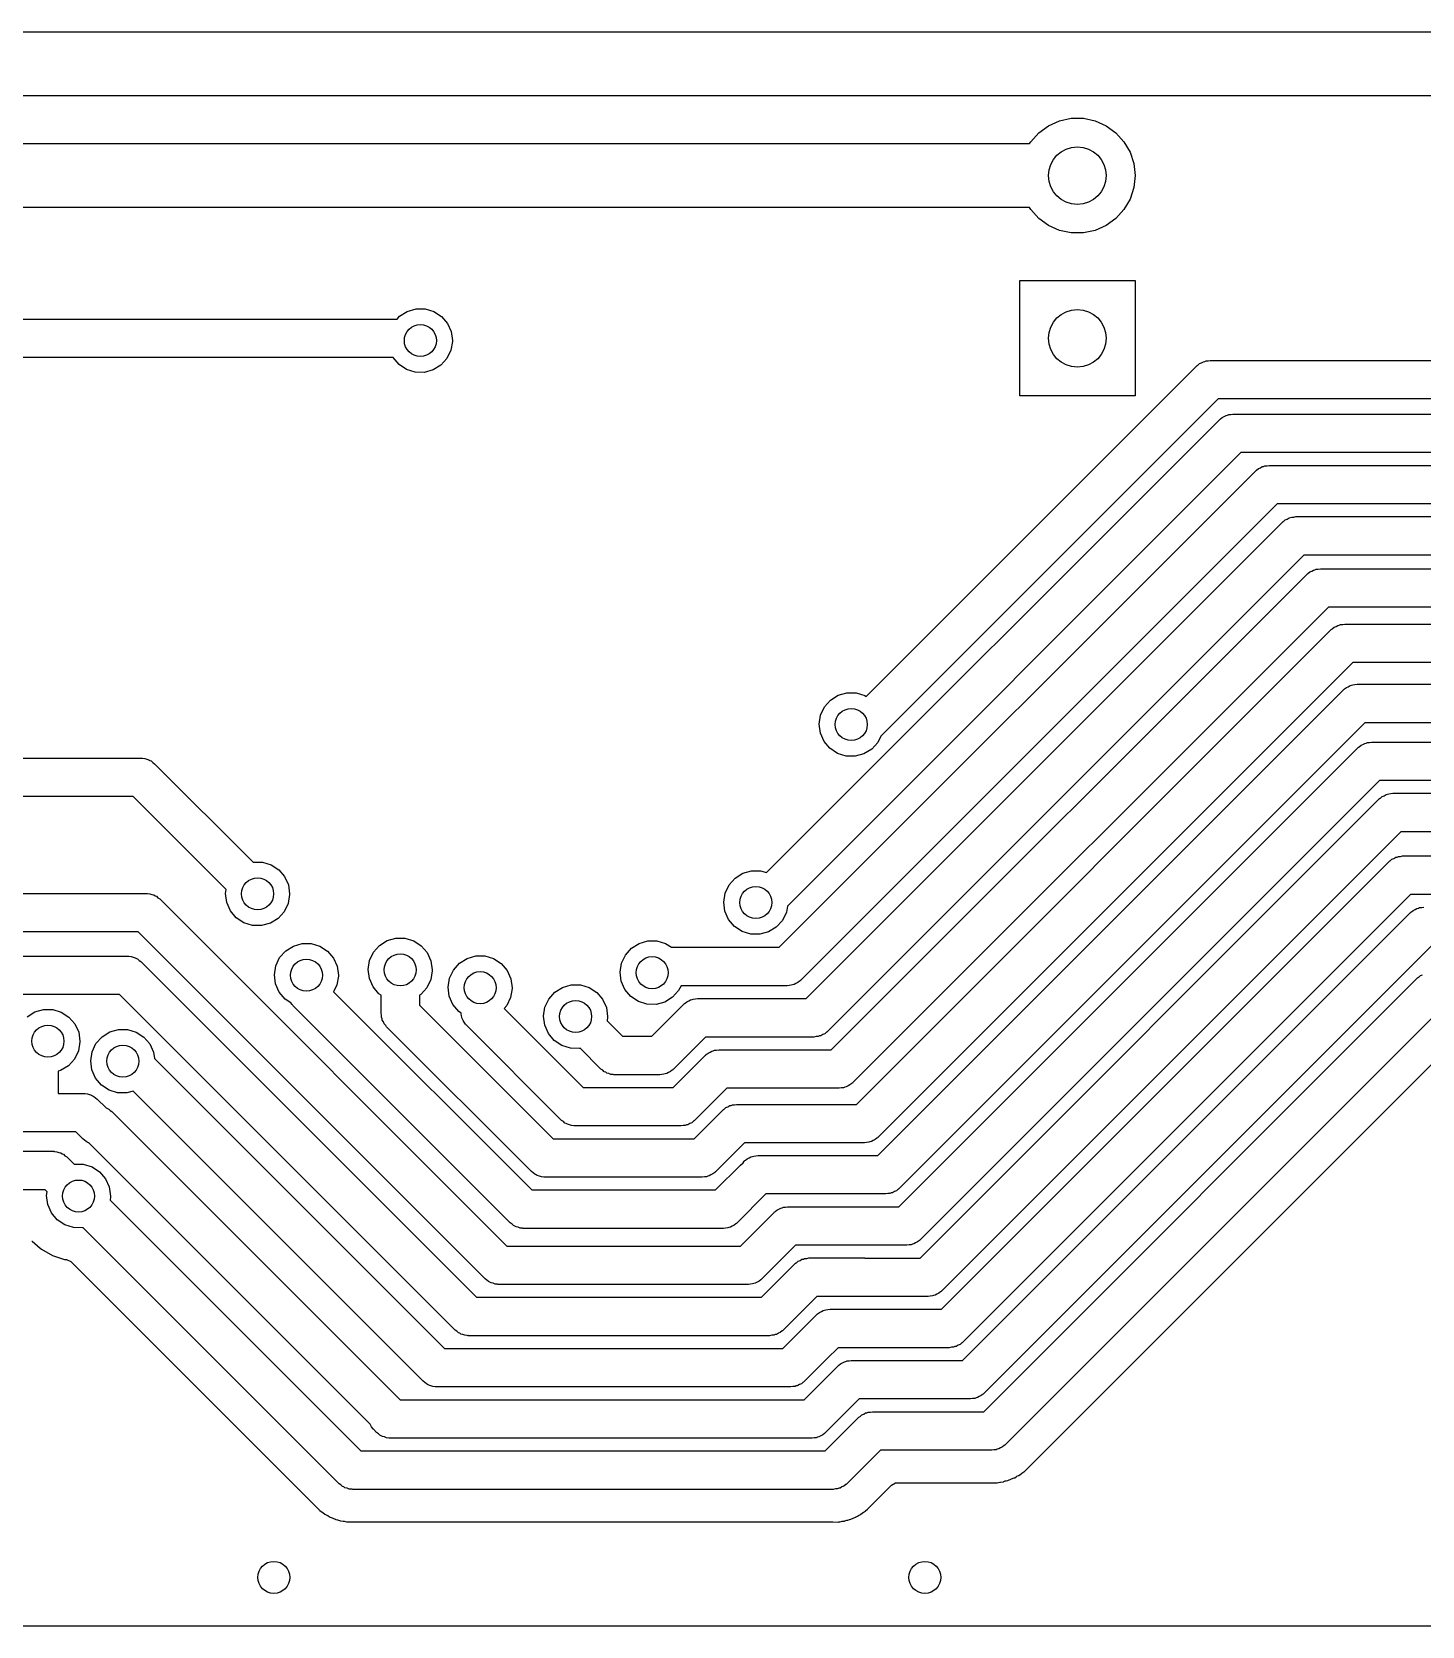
# Model space of a CAD drawing. Extents: x 14 to 417, y -139 to -108.
# Drawn here: x 212.12 to 233.82, y -139.19 to -114.31 of the extents above; entities that cross this region are included whole.
import ezdxf

# ---------------------------------------------------------------- set-up
doc = ezdxf.new("R2010")
doc.units = 0
doc.layers.add('BLACK', color=7, linetype='CONTINUOUS')

msp = doc.modelspace()

# ---------------------------------------------------------------- linework, layer by layer
at = {"layer": 'BLACK', "linetype": 'CONTINUOUS'}
for p, q in [((34.4971, -114.308), (363.267, -114.308)), ((363.474, -115.308), (34.29, -115.308)), ((227.989, -115.772), (228.161, -115.695)), ((228.161, -115.695), (228.345, -115.656)), ((228.345, -115.656), (228.533, -115.656)), ((228.533, -115.656), (228.717, -115.695)), ((228.717, -115.695), (228.889, -115.772)), ((227.711, -116.022), (227.837, -115.882)), ((227.837, -115.882), (227.989, -115.772)), ((228.889, -115.772), (229.041, -115.882)), ((229.041, -115.882), (229.167, -116.022)), ((203.784, -116.051), (227.694, -116.051)), ((227.694, -116.051), (227.711, -116.022)), ((229.167, -116.022), (229.261, -116.185)), ((229.261, -116.185), (229.319, -116.364)), ((229.319, -116.364), (229.339, -116.551)), ((229.339, -116.551), (229.319, -116.738)), ((229.261, -116.917), (229.167, -117.08)), ((229.319, -116.738), (229.261, -116.917)), ((227.694, -117.051), (203.784, -117.051)), ((227.711, -117.08), (227.694, -117.051)), ((227.837, -117.22), (227.711, -117.08)), ((229.167, -117.08), (229.041, -117.22)), ((227.989, -117.33), (227.837, -117.22)), ((228.161, -117.407), (227.989, -117.33)), ((228.345, -117.446), (228.161, -117.407)), ((228.533, -117.446), (228.345, -117.446)), ((228.717, -117.407), (228.533, -117.446)), ((228.889, -117.33), (228.717, -117.407)), ((229.041, -117.22), (228.889, -117.33)), ((227.539, -119.991), (227.539, -118.191)), ((227.539, -118.191), (229.339, -118.191)), ((229.339, -118.191), (229.339, -119.991)), ((217.862, -118.745), (217.982, -118.67)), ((217.982, -118.67), (218.118, -118.631)), ((218.118, -118.631), (218.26, -118.631)), ((218.26, -118.631), (218.396, -118.672)), ((218.396, -118.672), (218.515, -118.749)), ((203.939, -118.791), (217.822, -118.791)), ((217.822, -118.791), (217.862, -118.745)), ((218.515, -118.749), (218.607, -118.857)), ((218.607, -118.857), (218.666, -118.986)), ((218.686, -119.138), (218.662, -119.278)), ((218.666, -118.986), (218.686, -119.126)), ((218.686, -119.126), (218.686, -119.138)), ((217.762, -119.391), (203.939, -119.391)), ((217.853, -119.499), (217.762, -119.391)), ((218.601, -119.406), (218.505, -119.511)), ((218.662, -119.278), (218.601, -119.406)), ((230.481, -119.442), (230.514, -119.436)), ((230.514, -119.436), (252.939, -119.436)), ((217.971, -119.577), (217.853, -119.499)), ((218.106, -119.62), (217.971, -119.577)), ((218.248, -119.622), (218.106, -119.62)), ((218.385, -119.585), (218.248, -119.622)), ((218.505, -119.511), (218.385, -119.585)), ((225.145, -124.68), (230.301, -119.523)), ((230.301, -119.523), (230.309, -119.517)), ((230.309, -119.517), (230.312, -119.513)), ((230.312, -119.513), (230.319, -119.509)), ((230.319, -119.509), (230.347, -119.486)), ((230.347, -119.486), (230.377, -119.473)), ((230.377, -119.473), (230.406, -119.456)), ((230.406, -119.456), (230.427, -119.452)), ((230.427, -119.452), (230.448, -119.443)), ((230.448, -119.443), (230.481, -119.442)), ((230.638, -120.036), (225.371, -125.302)), ((229.339, -119.991), (227.539, -119.991)), ((253.194, -120.036), (230.638, -120.036)), ((223.587, -127.43), (230.656, -120.362)), ((230.656, -120.362), (230.664, -120.355)), ((230.664, -120.355), (230.667, -120.352)), ((230.667, -120.352), (230.673, -120.347)), ((230.673, -120.347), (230.701, -120.325)), ((230.701, -120.325), (230.732, -120.311)), ((230.732, -120.311), (230.76, -120.294)), ((230.76, -120.294), (230.782, -120.29)), ((230.782, -120.29), (230.802, -120.281)), ((230.802, -120.281), (230.835, -120.28)), ((230.835, -120.28), (230.868, -120.274)), ((230.868, -120.274), (277.632, -120.274)), ((230.992, -120.874), (223.914, -127.952)), ((277.756, -120.874), (230.992, -120.874)), ((223.785, -128.596), (231.22, -121.162)), ((231.22, -121.162), (231.228, -121.155)), ((231.228, -121.155), (231.231, -121.152)), ((231.231, -121.152), (231.237, -121.147)), ((231.237, -121.147), (231.265, -121.125)), ((231.265, -121.125), (231.296, -121.111)), ((231.296, -121.111), (231.324, -121.094)), ((231.324, -121.094), (231.346, -121.09)), ((231.346, -121.09), (231.366, -121.081)), ((231.366, -121.081), (231.399, -121.08)), ((231.399, -121.08), (231.432, -121.074)), ((231.432, -121.074), (302.232, -121.074)), ((231.556, -121.674), (224.122, -129.109)), ((302.356, -121.674), (231.556, -121.674)), ((231.656, -121.948), (231.684, -121.925)), ((231.684, -121.925), (231.715, -121.912)), ((231.715, -121.912), (231.743, -121.894)), ((231.743, -121.894), (231.765, -121.89)), ((231.765, -121.89), (231.785, -121.881)), ((231.785, -121.881), (231.818, -121.88)), ((231.818, -121.88), (231.851, -121.874)), ((231.851, -121.874), (304.092, -121.874)), ((224.205, -129.396), (231.639, -121.962)), ((231.639, -121.962), (231.647, -121.955)), ((231.647, -121.955), (231.65, -121.952)), ((231.65, -121.952), (231.656, -121.948)), ((231.975, -122.474), (224.541, -129.908)), ((304.216, -122.474), (231.975, -122.474)), ((224.599, -130.195), (232.02, -122.775)), ((232.02, -122.775), (232.028, -122.768)), ((232.028, -122.768), (232.031, -122.765)), ((232.031, -122.765), (232.037, -122.76)), ((232.037, -122.76), (232.065, -122.738)), ((232.065, -122.738), (232.096, -122.724)), ((232.096, -122.724), (232.124, -122.707)), ((232.124, -122.707), (232.146, -122.703)), ((232.146, -122.703), (232.166, -122.694)), ((232.166, -122.694), (232.199, -122.693)), ((232.199, -122.693), (232.232, -122.687)), ((232.232, -122.687), (304.625, -122.687)), ((232.356, -123.287), (224.936, -130.708)), ((304.749, -123.287), (232.356, -123.287)), ((224.992, -131.047), (232.401, -123.638)), ((232.401, -123.638), (232.409, -123.632)), ((232.409, -123.632), (232.412, -123.628)), ((232.412, -123.628), (232.418, -123.624)), ((232.418, -123.624), (232.446, -123.601)), ((232.446, -123.601), (232.477, -123.588)), ((232.477, -123.588), (232.505, -123.571)), ((232.505, -123.571), (232.527, -123.566)), ((232.527, -123.566), (232.547, -123.558)), ((232.547, -123.558), (232.58, -123.556)), ((232.58, -123.556), (232.613, -123.55)), ((232.613, -123.55), (304.955, -123.55)), ((232.737, -124.15), (225.329, -131.559)), ((305.079, -124.15), (232.737, -124.15)), ((224.587, -124.737), (224.707, -124.661)), ((224.707, -124.661), (224.843, -124.622)), ((224.843, -124.622), (224.985, -124.623)), ((224.985, -124.623), (225.12, -124.664)), ((232.452, -124.718), (232.592, -124.578)), ((232.592, -124.578), (232.6, -124.572)), ((232.6, -124.572), (232.603, -124.568)), ((232.603, -124.568), (232.609, -124.564)), ((232.609, -124.564), (232.637, -124.541)), ((232.637, -124.541), (232.668, -124.528)), ((232.668, -124.528), (232.696, -124.51)), ((232.696, -124.51), (232.718, -124.506)), ((232.718, -124.506), (232.738, -124.498)), ((232.738, -124.498), (232.771, -124.496)), ((232.771, -124.496), (232.804, -124.49)), ((232.804, -124.49), (305.336, -124.49)), ((224.433, -124.971), (224.493, -124.843)), ((224.493, -124.843), (224.587, -124.737)), ((225.12, -124.664), (225.145, -124.68)), ((225.323, -131.846), (232.452, -124.718)), ((232.452, -124.718), (232.452, -124.718)), ((224.411, -125.111), (224.433, -124.971)), ((224.429, -125.252), (224.411, -125.111)), ((232.876, -125.143), (225.66, -132.359)), ((232.928, -125.09), (232.876, -125.143)), ((305.46, -125.09), (232.928, -125.09)), ((224.486, -125.382), (224.429, -125.252)), ((224.577, -125.49), (224.486, -125.382)), ((225.325, -125.397), (225.23, -125.502)), ((225.371, -125.302), (225.325, -125.397)), ((232.924, -125.413), (232.946, -125.409)), ((232.946, -125.409), (232.966, -125.4)), ((232.966, -125.4), (233, -125.399)), ((233, -125.399), (233.032, -125.392)), ((233.032, -125.392), (409.962, -125.392)), ((32.2143, -125.642), (213.826, -125.642)), ((213.826, -125.642), (213.836, -125.643)), ((213.836, -125.643), (213.841, -125.642)), ((213.841, -125.642), (213.848, -125.644)), ((213.848, -125.644), (213.884, -125.648)), ((213.884, -125.648), (213.915, -125.66)), ((224.695, -125.569), (224.577, -125.49)), ((224.831, -125.611), (224.695, -125.569)), ((224.973, -125.614), (224.831, -125.611)), ((225.109, -125.576), (224.973, -125.614)), ((225.23, -125.502), (225.109, -125.576)), ((225.655, -132.646), (232.82, -125.48)), ((232.82, -125.48), (232.828, -125.474)), ((232.828, -125.474), (232.831, -125.47)), ((232.831, -125.47), (232.838, -125.466)), ((232.838, -125.466), (232.866, -125.443)), ((232.866, -125.443), (232.896, -125.43)), ((232.896, -125.43), (232.924, -125.413)), ((213.915, -125.66), (213.948, -125.668)), ((213.948, -125.668), (213.966, -125.68)), ((213.966, -125.68), (213.986, -125.688)), ((213.986, -125.688), (214.011, -125.711)), ((214.011, -125.711), (214.038, -125.73)), ((214.038, -125.73), (215.576, -127.267)), ((233.157, -125.992), (225.991, -133.158)), ((410.087, -125.992), (233.157, -125.992)), ((213.702, -126.242), (32.0901, -126.242)), ((215.155, -127.696), (213.702, -126.242)), ((225.986, -133.446), (233.151, -126.28)), ((233.151, -126.28), (233.159, -126.273)), ((233.159, -126.273), (233.162, -126.27)), ((233.162, -126.27), (233.169, -126.266)), ((233.169, -126.266), (233.197, -126.243)), ((233.197, -126.243), (233.227, -126.23)), ((233.227, -126.23), (233.256, -126.212)), ((233.256, -126.212), (233.277, -126.208)), ((233.277, -126.208), (233.298, -126.199)), ((233.298, -126.199), (233.331, -126.198)), ((233.331, -126.198), (233.364, -126.192)), ((233.364, -126.192), (411.703, -126.192)), ((233.488, -126.792), (226.322, -133.958)), ((411.827, -126.792), (233.488, -126.792)), ((215.576, -127.267), (215.578, -127.267)), ((215.578, -127.267), (215.72, -127.267)), ((215.72, -127.267), (215.856, -127.308)), ((215.856, -127.308), (215.975, -127.385)), ((215.975, -127.385), (216.067, -127.493)), ((226.317, -134.245), (233.304, -127.258)), ((233.304, -127.258), (233.311, -127.252)), ((233.311, -127.252), (233.314, -127.248)), ((233.314, -127.248), (233.321, -127.244)), ((233.321, -127.244), (233.349, -127.221)), ((233.349, -127.221), (233.379, -127.208)), ((233.379, -127.208), (233.408, -127.191)), ((233.408, -127.191), (233.429, -127.187)), ((233.429, -127.187), (233.45, -127.178)), ((233.45, -127.178), (233.483, -127.177)), ((233.483, -127.177), (233.516, -127.17)), ((233.516, -127.17), (412.784, -127.17)), ((216.067, -127.493), (216.126, -127.622)), ((216.126, -127.622), (216.146, -127.762)), ((222.943, -127.751), (223.003, -127.622)), ((223.003, -127.622), (223.097, -127.516)), ((223.097, -127.516), (223.217, -127.441)), ((223.217, -127.441), (223.353, -127.402)), ((223.353, -127.402), (223.495, -127.402)), ((223.495, -127.402), (223.587, -127.43)), ((204.157, -127.754), (213.906, -127.754)), ((213.906, -127.754), (213.916, -127.754)), ((213.916, -127.754), (213.92, -127.754)), ((213.92, -127.754), (213.928, -127.756)), ((213.928, -127.756), (213.964, -127.759)), ((213.964, -127.759), (213.995, -127.772)), ((213.995, -127.772), (214.027, -127.779)), ((214.027, -127.779), (214.045, -127.792)), ((214.045, -127.792), (214.066, -127.8)), ((214.066, -127.8), (214.09, -127.823)), ((214.09, -127.823), (214.118, -127.841)), ((214.118, -127.841), (219.535, -133.259)), ((215.146, -127.756), (215.155, -127.696)), ((215.164, -127.896), (215.146, -127.756)), ((215.222, -128.026), (215.164, -127.896)), ((216.146, -127.774), (216.122, -127.914)), ((216.146, -127.762), (216.146, -127.774)), ((222.921, -127.891), (222.943, -127.751)), ((222.94, -128.031), (222.921, -127.891)), ((233.64, -127.77), (226.653, -134.757)), ((412.819, -127.77), (233.64, -127.77)), ((215.313, -128.135), (215.222, -128.026)), ((215.431, -128.213), (215.313, -128.135)), ((215.965, -128.147), (215.845, -128.221)), ((216.061, -128.042), (215.965, -128.147)), ((216.122, -127.914), (216.061, -128.042)), ((222.997, -128.161), (222.94, -128.031)), ((223.898, -128.049), (223.836, -128.177)), ((223.914, -127.952), (223.898, -128.049)), ((226.648, -135.045), (233.635, -128.058)), ((233.635, -128.058), (233.643, -128.051)), ((233.643, -128.051), (233.645, -128.048)), ((233.645, -128.048), (233.652, -128.044)), ((233.652, -128.044), (233.68, -128.021)), ((233.68, -128.021), (233.711, -128.008)), ((233.711, -128.008), (233.739, -127.99)), ((233.739, -127.99), (233.761, -127.986)), ((233.761, -127.986), (233.781, -127.977)), ((233.781, -127.977), (233.814, -127.976)), ((233.814, -127.976), (233.847, -127.97)), ((213.781, -128.354), (204.446, -128.354)), ((219.198, -133.771), (213.781, -128.354)), ((215.566, -128.256), (215.431, -128.213)), ((215.708, -128.258), (215.566, -128.256)), ((215.845, -128.221), (215.708, -128.258)), ((223.088, -128.27), (222.997, -128.161)), ((223.206, -128.348), (223.088, -128.27)), ((223.341, -128.391), (223.206, -128.348)), ((223.483, -128.393), (223.341, -128.391)), ((223.62, -128.356), (223.483, -128.393)), ((223.741, -128.282), (223.62, -128.356)), ((223.836, -128.177), (223.741, -128.282)), ((216.084, -128.651), (216.204, -128.576)), ((216.204, -128.576), (216.34, -128.537)), ((216.34, -128.537), (216.482, -128.537)), ((216.482, -128.537), (216.618, -128.578)), ((216.618, -128.578), (216.737, -128.655)), ((217.454, -128.674), (217.548, -128.568)), ((217.548, -128.568), (217.668, -128.492)), ((217.668, -128.492), (217.804, -128.453)), ((217.804, -128.453), (217.946, -128.454)), ((217.946, -128.454), (218.082, -128.495)), ((218.082, -128.495), (218.201, -128.572)), ((218.201, -128.572), (218.293, -128.679)), ((221.385, -128.717), (221.479, -128.611)), ((221.479, -128.611), (221.599, -128.535)), ((221.599, -128.535), (221.735, -128.496)), ((221.735, -128.496), (221.877, -128.497)), ((221.877, -128.497), (222.013, -128.538)), ((222.013, -128.538), (222.103, -128.596)), ((222.103, -128.596), (223.785, -128.596)), ((233.971, -128.57), (226.985, -135.557)), ((204.868, -128.732), (213.614, -128.732)), ((213.614, -128.732), (213.624, -128.733)), ((213.624, -128.733), (213.629, -128.732)), ((213.629, -128.732), (213.636, -128.734)), ((213.636, -128.734), (213.672, -128.738)), ((213.672, -128.738), (213.703, -128.75)), ((213.703, -128.75), (213.736, -128.758)), ((213.736, -128.758), (213.754, -128.77)), ((213.754, -128.77), (213.774, -128.778)), ((213.774, -128.778), (213.799, -128.801)), ((213.799, -128.801), (213.826, -128.82)), ((213.826, -128.82), (219.064, -134.058)), ((215.908, -129.026), (215.93, -128.886)), ((215.93, -128.886), (215.99, -128.757)), ((215.99, -128.757), (216.084, -128.651)), ((216.737, -128.655), (216.829, -128.763)), ((216.829, -128.763), (216.888, -128.892)), ((216.888, -128.892), (216.908, -129.032)), ((217.372, -128.943), (217.394, -128.802)), ((217.394, -128.802), (217.454, -128.674)), ((218.293, -128.679), (218.352, -128.808)), ((218.352, -128.808), (218.372, -128.949)), ((218.701, -128.951), (218.795, -128.845)), ((218.795, -128.845), (218.914, -128.769)), ((218.914, -128.769), (219.051, -128.73)), ((219.051, -128.73), (219.193, -128.731)), ((219.193, -128.731), (219.328, -128.772)), ((219.328, -128.772), (219.447, -128.849)), ((219.447, -128.849), (219.54, -128.956)), ((221.303, -128.986), (221.325, -128.845)), ((221.325, -128.845), (221.385, -128.717)), ((215.926, -129.166), (215.908, -129.026)), ((216.908, -129.044), (216.884, -129.184)), ((216.908, -129.032), (216.908, -129.044)), ((217.39, -129.083), (217.372, -128.943)), ((217.447, -129.213), (217.39, -129.083)), ((218.348, -129.101), (218.286, -129.228)), ((218.372, -128.961), (218.348, -129.101)), ((218.372, -128.949), (218.372, -128.961)), ((218.619, -129.22), (218.64, -129.08)), ((218.64, -129.08), (218.701, -128.951)), ((219.54, -128.956), (219.599, -129.086)), ((219.599, -129.086), (219.619, -129.226)), ((221.321, -129.126), (221.303, -128.986)), ((221.378, -129.256), (221.321, -129.126)), ((224.104, -129.123), (224.076, -129.146)), ((224.111, -129.119), (224.104, -129.123)), ((224.114, -129.115), (224.111, -129.119)), ((224.122, -129.109), (224.114, -129.115)), ((226.979, -135.844), (233.749, -129.074)), ((233.749, -129.074), (233.757, -129.067)), ((233.757, -129.067), (233.76, -129.064)), ((233.76, -129.064), (233.767, -129.06)), ((233.767, -129.06), (233.795, -129.037)), ((233.795, -129.037), (233.825, -129.024)), ((213.49, -129.332), (211.452, -129.332)), ((218.728, -134.57), (213.49, -129.332)), ((215.984, -129.296), (215.926, -129.166)), ((216.075, -129.405), (215.984, -129.296)), ((216.884, -129.184), (216.833, -129.291)), ((216.833, -129.291), (219.926, -132.384)), ((217.539, -129.321), (217.447, -129.213)), ((217.572, -129.344), (217.539, -129.321)), ((217.572, -129.623), (217.572, -129.344)), ((218.191, -129.333), (218.172, -129.345)), ((218.172, -129.345), (218.172, -129.499)), ((218.286, -129.228), (218.191, -129.333)), ((218.637, -129.36), (218.619, -129.22)), ((218.694, -129.49), (218.637, -129.36)), ((219.595, -129.378), (219.533, -129.505)), ((219.618, -129.238), (219.595, -129.378)), ((219.619, -129.226), (219.618, -129.238)), ((220.191, -129.403), (220.285, -129.296)), ((220.285, -129.296), (220.405, -129.221)), ((220.405, -129.221), (220.541, -129.182)), ((220.541, -129.182), (220.683, -129.183)), ((220.683, -129.183), (220.819, -129.223)), ((220.819, -129.223), (220.938, -129.3)), ((220.938, -129.3), (221.03, -129.408)), ((221.47, -129.364), (221.378, -129.256)), ((221.588, -129.443), (221.47, -129.364)), ((222.122, -129.376), (222.001, -129.45)), ((222.217, -129.271), (222.122, -129.376)), ((222.254, -129.196), (222.217, -129.271)), ((223.91, -129.196), (222.254, -129.196)), ((223.942, -129.19), (223.91, -129.196)), ((223.975, -129.189), (223.942, -129.19)), ((223.996, -129.18), (223.975, -129.189)), ((224.018, -129.176), (223.996, -129.18)), ((224.046, -129.159), (224.018, -129.176)), ((224.076, -129.146), (224.046, -129.159)), ((212.05, -129.68), (212.17, -129.604)), ((212.17, -129.604), (212.306, -129.565)), ((212.306, -129.565), (212.448, -129.566)), ((212.448, -129.566), (212.583, -129.607)), ((212.583, -129.607), (212.702, -129.684)), ((216.165, -129.465), (216.075, -129.405)), ((216.182, -129.485), (216.165, -129.465)), ((216.186, -129.492), (216.182, -129.485)), ((216.189, -129.495), (216.186, -129.492)), ((216.196, -129.502), (216.189, -129.495)), ((219.59, -132.896), (216.196, -129.502)), ((217.578, -129.656), (217.572, -129.623)), ((218.172, -129.499), (220.257, -131.584)), ((218.785, -129.599), (218.694, -129.49)), ((218.823, -129.624), (218.785, -129.599)), ((218.825, -129.633), (218.823, -129.624)), ((218.826, -129.666), (218.825, -129.633)), ((219.533, -129.505), (219.493, -129.55)), ((219.493, -129.55), (220.728, -130.785)), ((220.109, -129.671), (220.131, -129.531)), ((220.131, -129.531), (220.191, -129.403)), ((221.03, -129.408), (221.089, -129.537)), ((221.089, -129.537), (221.109, -129.677)), ((221.723, -129.485), (221.588, -129.443)), ((221.865, -129.488), (221.723, -129.485)), ((221.798, -129.985), (222.3, -129.484)), ((222.001, -129.45), (221.865, -129.488)), ((222.3, -129.484), (222.308, -129.477)), ((222.308, -129.477), (222.31, -129.474)), ((222.31, -129.474), (222.317, -129.47)), ((222.317, -129.47), (222.345, -129.447)), ((222.345, -129.447), (222.376, -129.434)), ((222.376, -129.434), (222.404, -129.416)), ((222.404, -129.416), (222.426, -129.412)), ((222.426, -129.412), (222.446, -129.403)), ((222.446, -129.403), (222.479, -129.402)), ((222.479, -129.402), (222.512, -129.396)), ((222.512, -129.396), (222.854, -129.396)), ((222.854, -129.396), (222.854, -129.396)), ((222.854, -129.396), (224.178, -129.396)), ((224.178, -129.396), (224.178, -129.396)), ((224.178, -129.396), (224.205, -129.396)), ((234.086, -129.586), (227.316, -136.356)), ((212.702, -129.684), (212.795, -129.791)), ((212.795, -129.791), (212.854, -129.92)), ((213.338, -129.917), (213.474, -129.878)), ((213.474, -129.878), (213.616, -129.879)), ((213.616, -129.879), (213.752, -129.92)), ((217.579, -129.689), (217.578, -129.656)), ((217.588, -129.71), (217.579, -129.689)), ((217.592, -129.731), (217.588, -129.71)), ((217.609, -129.76), (217.592, -129.731)), ((217.623, -129.79), (217.609, -129.76)), ((217.645, -129.818), (217.623, -129.79)), ((217.65, -129.825), (217.645, -129.818)), ((217.653, -129.828), (217.65, -129.825)), ((217.66, -129.835), (217.653, -129.828)), ((219.921, -132.097), (217.66, -129.835)), ((218.835, -129.686), (218.826, -129.666)), ((218.839, -129.708), (218.835, -129.686)), ((218.856, -129.736), (218.839, -129.708)), ((218.869, -129.767), (218.856, -129.736)), ((218.892, -129.795), (218.869, -129.767)), ((218.896, -129.802), (218.892, -129.795)), ((218.9, -129.804), (218.896, -129.802)), ((218.907, -129.812), (218.9, -129.804)), ((220.391, -131.297), (218.907, -129.812)), ((220.128, -129.812), (220.109, -129.671)), ((220.185, -129.941), (220.128, -129.812)), ((221.109, -129.689), (221.1, -129.744)), ((221.1, -129.744), (221.342, -129.985)), ((221.109, -129.677), (221.109, -129.689)), ((212.874, -130.073), (212.85, -130.213)), ((212.854, -129.92), (212.874, -130.061)), ((212.874, -130.061), (212.874, -130.073)), ((213.064, -130.228), (213.124, -130.099)), ((213.124, -130.099), (213.218, -129.993)), ((213.218, -129.993), (213.338, -129.917)), ((213.752, -129.92), (213.871, -129.997)), ((213.871, -129.997), (213.963, -130.104)), ((213.963, -130.104), (214.022, -130.233)), ((220.276, -130.05), (220.185, -129.941)), ((220.394, -130.129), (220.276, -130.05)), ((220.529, -130.171), (220.394, -130.129)), ((221.342, -129.985), (221.798, -129.985)), ((222.636, -129.996), (222.135, -130.498)), ((222.854, -129.996), (222.636, -129.996)), ((224.178, -129.996), (222.854, -129.996)), ((222.854, -129.996), (222.854, -129.996)), ((224.179, -129.996), (224.178, -129.996)), ((224.329, -129.996), (224.179, -129.996)), ((224.362, -129.99), (224.329, -129.996)), ((224.395, -129.989), (224.362, -129.99)), ((224.415, -129.98), (224.395, -129.989)), ((224.437, -129.976), (224.415, -129.98)), ((224.466, -129.958), (224.437, -129.976)), ((224.496, -129.945), (224.466, -129.958)), ((224.524, -129.922), (224.496, -129.945)), ((224.531, -129.918), (224.524, -129.922)), ((224.534, -129.915), (224.531, -129.918)), ((224.541, -129.908), (224.534, -129.915)), ((227.739, -136.652), (234.26, -130.131)), ((212.788, -130.34), (212.693, -130.445)), ((212.85, -130.213), (212.788, -130.34)), ((213.042, -130.368), (213.064, -130.228)), ((213.061, -130.508), (213.042, -130.368)), ((214.022, -130.233), (214.036, -130.329)), ((214.036, -130.329), (218.564, -134.858)), ((220.671, -130.173), (220.529, -130.171)), ((220.679, -130.171), (220.671, -130.173)), ((221.005, -130.498), (220.679, -130.171)), ((222.129, -130.785), (222.631, -130.283)), ((222.631, -130.283), (222.639, -130.277)), ((222.639, -130.277), (222.642, -130.273)), ((222.642, -130.273), (222.648, -130.269)), ((222.648, -130.269), (222.676, -130.246)), ((222.676, -130.246), (222.707, -130.233)), ((222.707, -130.233), (222.735, -130.216)), ((222.735, -130.216), (222.757, -130.212)), ((222.757, -130.212), (222.777, -130.203)), ((222.777, -130.203), (222.81, -130.202)), ((222.81, -130.202), (222.843, -130.195)), ((222.843, -130.195), (223.185, -130.195)), ((223.185, -130.195), (223.185, -130.195)), ((223.185, -130.195), (224.599, -130.195)), ((212.572, -130.52), (212.531, -130.531)), ((212.531, -130.531), (212.531, -130.877)), ((212.693, -130.445), (212.572, -130.52)), ((213.118, -130.638), (213.061, -130.508)), ((221.033, -130.516), (221.005, -130.498)), ((221.057, -130.539), (221.033, -130.516)), ((221.078, -130.547), (221.057, -130.539)), ((221.096, -130.56), (221.078, -130.547)), ((221.128, -130.567), (221.096, -130.56)), ((221.159, -130.58), (221.128, -130.567)), ((221.195, -130.583), (221.159, -130.58)), ((221.203, -130.585), (221.195, -130.583)), ((221.207, -130.585), (221.203, -130.585)), ((221.217, -130.585), (221.207, -130.585)), ((221.923, -130.585), (221.217, -130.585)), ((221.955, -130.579), (221.923, -130.585)), ((221.988, -130.578), (221.955, -130.579)), ((222.009, -130.569), (221.988, -130.578)), ((222.031, -130.565), (222.009, -130.569)), ((222.059, -130.548), (222.031, -130.565)), ((222.089, -130.535), (222.059, -130.548)), ((222.117, -130.512), (222.089, -130.535)), ((222.124, -130.508), (222.117, -130.512)), ((222.127, -130.504), (222.124, -130.508)), ((222.135, -130.498), (222.127, -130.504)), ((212.531, -130.877), (212.931, -130.877)), ((212.931, -130.877), (212.942, -130.877)), ((212.942, -130.877), (212.946, -130.877)), ((212.946, -130.877), (212.954, -130.879)), ((212.954, -130.879), (212.99, -130.882)), ((212.99, -130.882), (213.021, -130.895)), ((213.209, -130.746), (213.118, -130.638)), ((213.327, -130.825), (213.209, -130.746)), ((213.462, -130.867), (213.327, -130.825)), ((213.604, -130.87), (213.462, -130.867)), ((213.702, -130.843), (213.604, -130.87)), ((218.228, -135.37), (213.702, -130.843)), ((220.728, -130.785), (222.129, -130.785)), ((222.967, -130.795), (222.466, -131.297)), ((223.185, -130.795), (222.967, -130.795)), ((224.724, -130.795), (223.185, -130.795)), ((223.185, -130.795), (223.185, -130.795)), ((224.756, -130.789), (224.724, -130.795)), ((224.789, -130.788), (224.756, -130.789)), ((224.81, -130.779), (224.789, -130.788)), ((224.832, -130.775), (224.81, -130.779)), ((224.86, -130.758), (224.832, -130.775)), ((224.89, -130.745), (224.86, -130.758)), ((224.918, -130.722), (224.89, -130.745)), ((224.925, -130.718), (224.918, -130.722)), ((224.928, -130.714), (224.925, -130.718)), ((224.936, -130.708), (224.928, -130.714)), ((213.021, -130.895), (213.053, -130.902)), ((213.053, -130.902), (213.071, -130.915)), ((213.071, -130.915), (213.092, -130.923)), ((213.092, -130.923), (213.116, -130.946)), ((213.116, -130.946), (213.144, -130.964)), ((213.144, -130.964), (213.277, -131.098)), ((213.277, -131.098), (213.283, -131.099)), ((213.283, -131.099), (213.301, -131.111)), ((213.301, -131.111), (213.322, -131.12)), ((213.322, -131.12), (213.346, -131.142)), ((222.91, -131.135), (222.918, -131.128)), ((222.918, -131.128), (222.921, -131.125)), ((222.921, -131.125), (222.928, -131.121)), ((222.928, -131.121), (222.955, -131.098)), ((222.955, -131.098), (222.986, -131.085)), ((222.986, -131.085), (223.014, -131.067)), ((223.014, -131.067), (223.036, -131.063)), ((223.036, -131.063), (223.056, -131.054)), ((223.056, -131.054), (223.09, -131.053)), ((223.09, -131.053), (223.122, -131.047)), ((223.122, -131.047), (224.992, -131.047)), ((213.346, -131.142), (213.373, -131.161)), ((213.373, -131.161), (217.869, -135.657)), ((220.419, -131.316), (220.391, -131.297)), ((220.443, -131.339), (220.419, -131.316)), ((220.464, -131.347), (220.443, -131.339)), ((220.482, -131.359), (220.464, -131.347)), ((220.514, -131.367), (220.482, -131.359)), ((220.545, -131.379), (220.514, -131.367)), ((220.581, -131.383), (220.545, -131.379)), ((222.286, -131.379), (222.254, -131.385)), ((222.32, -131.378), (222.286, -131.379)), ((222.34, -131.369), (222.32, -131.378)), ((222.362, -131.365), (222.34, -131.369)), ((222.39, -131.347), (222.362, -131.365)), ((222.421, -131.334), (222.39, -131.347)), ((222.448, -131.311), (222.421, -131.334)), ((222.455, -131.307), (222.448, -131.311)), ((222.458, -131.304), (222.455, -131.307)), ((222.466, -131.297), (222.458, -131.304)), ((222.461, -131.584), (222.91, -131.135)), ((212.807, -131.477), (201.789, -131.477)), ((212.916, -131.585), (212.807, -131.477)), ((212.944, -131.604), (212.916, -131.585)), ((212.968, -131.627), (212.944, -131.604)), ((212.988, -131.635), (212.968, -131.627)), ((220.257, -131.584), (222.461, -131.584)), ((220.589, -131.385), (220.581, -131.383)), ((220.593, -131.384), (220.589, -131.385)), ((220.603, -131.385), (220.593, -131.384)), ((222.254, -131.385), (220.603, -131.385)), ((225.203, -131.631), (225.183, -131.64)), ((225.225, -131.627), (225.203, -131.631)), ((225.253, -131.609), (225.225, -131.627)), ((225.283, -131.596), (225.253, -131.609)), ((225.311, -131.573), (225.283, -131.596)), ((225.318, -131.569), (225.311, -131.573)), ((225.321, -131.566), (225.318, -131.569)), ((225.329, -131.559), (225.321, -131.566)), ((201.546, -131.78), (212.454, -131.78)), ((212.454, -131.78), (212.465, -131.781)), ((212.465, -131.781), (212.469, -131.78)), ((212.469, -131.78), (212.477, -131.782)), ((212.477, -131.782), (212.513, -131.786)), ((212.513, -131.786), (212.544, -131.798)), ((212.544, -131.798), (212.576, -131.806)), ((212.576, -131.806), (212.594, -131.818)), ((212.594, -131.818), (212.615, -131.826)), ((212.615, -131.826), (212.639, -131.849)), ((212.639, -131.849), (212.667, -131.868)), ((212.667, -131.868), (212.782, -131.983)), ((213.007, -131.648), (212.988, -131.635)), ((213.013, -131.649), (213.007, -131.648)), ((217.401, -136.037), (213.013, -131.649)), ((223.247, -131.647), (222.797, -132.097)), ((225.117, -131.647), (223.247, -131.647)), ((223.317, -131.884), (223.346, -131.867)), ((223.346, -131.867), (223.367, -131.863)), ((223.367, -131.863), (223.388, -131.854)), ((223.388, -131.854), (223.421, -131.853)), ((223.421, -131.853), (223.454, -131.846)), ((223.454, -131.846), (225.323, -131.846)), ((225.149, -131.641), (225.117, -131.647)), ((225.183, -131.64), (225.149, -131.641)), ((212.782, -131.983), (212.784, -131.982)), ((212.784, -131.982), (212.926, -131.983)), ((212.926, -131.983), (213.062, -132.024)), ((213.062, -132.024), (213.181, -132.101)), ((213.181, -132.101), (213.273, -132.208)), ((219.948, -132.115), (219.921, -132.097)), ((219.973, -132.138), (219.948, -132.115)), ((222.78, -132.111), (222.752, -132.134)), ((222.786, -132.107), (222.78, -132.111)), ((222.789, -132.103), (222.786, -132.107)), ((222.797, -132.097), (222.789, -132.103)), ((222.792, -132.384), (223.181, -131.995)), ((223.181, -131.995), (223.224, -131.959)), ((223.224, -131.959), (223.241, -131.934)), ((223.241, -131.934), (223.249, -131.928)), ((223.241, -131.934), (223.241, -131.934)), ((223.249, -131.928), (223.252, -131.924)), ((223.252, -131.924), (223.259, -131.92)), ((223.259, -131.92), (223.287, -131.897)), ((223.287, -131.897), (223.317, -131.884)), ((213.273, -132.208), (213.332, -132.337)), ((213.332, -132.337), (213.352, -132.478)), ((219.993, -132.146), (219.973, -132.138)), ((220.011, -132.159), (219.993, -132.146)), ((220.044, -132.166), (220.011, -132.159)), ((220.075, -132.179), (220.044, -132.166)), ((220.111, -132.182), (220.075, -132.179)), ((220.118, -132.184), (220.111, -132.182)), ((220.123, -132.184), (220.118, -132.184)), ((220.133, -132.184), (220.123, -132.184)), ((222.585, -132.184), (220.133, -132.184)), ((222.618, -132.178), (222.585, -132.184)), ((222.651, -132.177), (222.618, -132.178)), ((222.671, -132.168), (222.651, -132.177)), ((222.693, -132.164), (222.671, -132.168)), ((222.721, -132.147), (222.693, -132.164)), ((222.752, -132.134), (222.721, -132.147)), ((225.643, -132.373), (225.615, -132.396)), ((225.649, -132.369), (225.643, -132.373)), ((225.652, -132.365), (225.649, -132.369)), ((225.66, -132.359), (225.652, -132.365)), ((212.33, -132.38), (201.422, -132.38)), ((212.361, -132.411), (212.33, -132.38)), ((212.352, -132.471), (212.361, -132.411)), ((212.37, -132.612), (212.352, -132.471)), ((212.428, -132.742), (212.37, -132.612)), ((213.352, -132.49), (213.343, -132.544)), ((213.343, -132.544), (217.255, -136.457)), ((213.352, -132.478), (213.352, -132.49)), ((219.926, -132.384), (222.792, -132.384)), ((223.578, -132.446), (223.128, -132.896)), ((225.448, -132.446), (223.578, -132.446)), ((225.48, -132.44), (225.448, -132.446)), ((225.514, -132.439), (225.48, -132.44)), ((225.534, -132.43), (225.514, -132.439)), ((225.556, -132.426), (225.534, -132.43)), ((225.584, -132.409), (225.556, -132.426)), ((225.615, -132.396), (225.584, -132.409)), ((212.519, -132.85), (212.428, -132.742)), ((212.637, -132.929), (212.519, -132.85)), ((223.237, -133.202), (223.706, -132.734)), ((223.706, -132.734), (223.714, -132.727)), ((223.714, -132.727), (223.716, -132.724)), ((223.716, -132.724), (223.723, -132.72)), ((223.723, -132.72), (223.751, -132.697)), ((223.751, -132.697), (223.782, -132.684)), ((223.782, -132.684), (223.81, -132.666)), ((223.81, -132.666), (223.832, -132.662)), ((223.832, -132.662), (223.852, -132.653)), ((223.852, -132.653), (223.885, -132.652)), ((223.885, -132.652), (223.918, -132.646)), ((223.918, -132.646), (225.451, -132.646)), ((225.451, -132.646), (225.451, -132.646)), ((225.451, -132.646), (225.655, -132.646)), ((212.772, -132.971), (212.637, -132.929)), ((212.914, -132.974), (212.772, -132.971)), ((212.922, -132.972), (212.914, -132.974)), ((216.919, -136.969), (212.922, -132.972)), ((219.617, -132.915), (219.59, -132.896)), ((219.642, -132.938), (219.617, -132.915)), ((219.662, -132.946), (219.642, -132.938)), ((219.68, -132.958), (219.662, -132.946)), ((219.713, -132.966), (219.68, -132.958)), ((219.744, -132.978), (219.713, -132.966)), ((219.779, -132.982), (219.744, -132.978)), ((219.787, -132.984), (219.779, -132.982)), ((219.792, -132.983), (219.787, -132.984)), ((219.802, -132.984), (219.792, -132.983)), ((222.916, -132.984), (219.802, -132.984)), ((222.949, -132.978), (222.916, -132.984)), ((222.982, -132.977), (222.949, -132.978)), ((223.002, -132.968), (222.982, -132.977)), ((223.024, -132.964), (223.002, -132.968)), ((223.052, -132.946), (223.024, -132.964)), ((223.083, -132.933), (223.052, -132.946)), ((223.111, -132.91), (223.083, -132.933)), ((223.118, -132.906), (223.111, -132.91)), ((223.12, -132.903), (223.118, -132.906)), ((223.128, -132.896), (223.12, -132.903)), ((212.123, -133.181), (212.128, -133.185)), ((212.128, -133.185), (212.128, -133.185)), ((212.128, -133.185), (212.254, -133.293)), ((212.254, -133.293), (212.274, -133.31)), ((212.274, -133.31), (212.446, -133.406)), ((219.535, -133.259), (223.181, -133.259)), ((223.181, -133.259), (223.237, -133.202)), ((223.237, -133.202), (223.237, -133.202)), ((224.042, -133.246), (223.662, -133.626)), ((225.451, -133.246), (224.042, -133.246)), ((225.779, -133.246), (225.451, -133.246)), ((225.451, -133.246), (225.451, -133.246)), ((225.812, -133.24), (225.779, -133.246)), ((225.845, -133.239), (225.812, -133.24)), ((225.865, -133.23), (225.845, -133.239)), ((225.887, -133.226), (225.865, -133.23)), ((225.915, -133.208), (225.887, -133.226)), ((225.946, -133.195), (225.915, -133.208)), ((225.974, -133.172), (225.946, -133.195)), ((225.98, -133.168), (225.974, -133.172)), ((225.983, -133.165), (225.98, -133.168)), ((225.991, -133.158), (225.983, -133.165)), ((212.446, -133.406), (212.634, -133.467)), ((212.634, -133.467), (212.658, -133.47)), ((212.658, -133.47), (212.664, -133.471)), ((212.664, -133.471), (212.729, -133.499)), ((212.729, -133.499), (212.738, -133.507)), ((212.738, -133.507), (216.553, -137.322)), ((223.569, -134.002), (224.037, -133.533)), ((224.037, -133.533), (224.045, -133.527)), ((224.045, -133.527), (224.047, -133.523)), ((224.047, -133.523), (224.054, -133.519)), ((224.054, -133.519), (224.082, -133.496)), ((224.082, -133.496), (224.113, -133.483)), ((224.113, -133.483), (224.141, -133.466)), ((224.141, -133.466), (224.163, -133.462)), ((224.163, -133.462), (224.183, -133.453)), ((224.183, -133.453), (224.216, -133.452)), ((224.216, -133.452), (224.249, -133.445)), ((224.249, -133.445), (225.12, -133.445)), ((225.12, -133.445), (225.12, -133.446)), ((225.12, -133.446), (225.986, -133.446)), ((219.226, -133.789), (219.198, -133.771)), ((219.25, -133.812), (219.226, -133.789)), ((219.271, -133.82), (219.25, -133.812)), ((219.289, -133.833), (219.271, -133.82)), ((219.321, -133.84), (219.289, -133.833)), ((219.352, -133.853), (219.321, -133.84)), ((219.388, -133.856), (219.352, -133.853)), ((219.396, -133.858), (219.388, -133.856)), ((219.4, -133.858), (219.396, -133.858)), ((219.411, -133.859), (219.4, -133.858)), ((223.305, -133.859), (219.411, -133.859)), ((223.338, -133.852), (223.305, -133.859)), ((223.371, -133.851), (223.338, -133.852)), ((223.392, -133.842), (223.371, -133.851)), ((223.413, -133.838), (223.392, -133.842)), ((223.442, -133.821), (223.413, -133.838)), ((223.472, -133.808), (223.442, -133.821)), ((223.5, -133.785), (223.472, -133.808)), ((223.507, -133.781), (223.5, -133.785)), ((223.51, -133.777), (223.507, -133.781)), ((223.517, -133.771), (223.51, -133.777)), ((223.662, -133.626), (223.517, -133.771)), ((223.662, -133.626), (223.662, -133.626)), ((219.064, -134.058), (223.512, -134.058)), ((223.512, -134.058), (223.569, -134.002)), ((223.569, -134.002), (223.569, -134.002)), ((224.373, -134.045), (223.993, -134.426)), ((225.12, -134.045), (224.373, -134.045)), ((225.12, -134.046), (225.12, -134.045)), ((226.11, -134.046), (225.12, -134.046)), ((226.143, -134.039), (226.11, -134.046)), ((226.176, -134.038), (226.143, -134.039)), ((226.196, -134.029), (226.176, -134.038)), ((226.218, -134.025), (226.196, -134.029)), ((226.246, -134.008), (226.218, -134.025)), ((226.277, -133.995), (226.246, -134.008)), ((226.305, -133.972), (226.277, -133.995)), ((226.312, -133.968), (226.305, -133.972)), ((226.314, -133.964), (226.312, -133.968)), ((226.322, -133.958), (226.314, -133.964)), ((224.11, -134.59), (224.368, -134.333)), ((224.368, -134.333), (224.376, -134.326)), ((224.376, -134.326), (224.379, -134.323)), ((224.379, -134.323), (224.385, -134.319)), ((224.385, -134.319), (224.413, -134.296)), ((224.413, -134.296), (224.444, -134.283)), ((224.444, -134.283), (224.472, -134.265)), ((224.472, -134.265), (224.494, -134.261)), ((224.494, -134.261), (224.514, -134.252)), ((224.514, -134.252), (224.547, -134.251)), ((224.547, -134.251), (224.58, -134.245)), ((224.58, -134.245), (224.789, -134.245)), ((224.789, -134.245), (224.789, -134.245)), ((224.789, -134.245), (225.451, -134.245)), ((225.451, -134.245), (225.451, -134.245)), ((225.451, -134.245), (226.317, -134.245)), ((218.755, -134.589), (218.728, -134.57)), ((218.78, -134.612), (218.755, -134.589)), ((218.8, -134.62), (218.78, -134.612)), ((223.803, -134.607), (223.773, -134.62)), ((223.831, -134.584), (223.803, -134.607)), ((223.838, -134.58), (223.831, -134.584)), ((223.841, -134.577), (223.838, -134.58)), ((223.849, -134.57), (223.841, -134.577)), ((223.993, -134.426), (223.849, -134.57)), ((223.9, -134.801), (224.11, -134.59)), ((223.993, -134.426), (223.993, -134.426)), ((218.564, -134.858), (223.843, -134.858)), ((218.818, -134.632), (218.8, -134.62)), ((218.851, -134.64), (218.818, -134.632)), ((218.882, -134.652), (218.851, -134.64)), ((218.918, -134.656), (218.882, -134.652)), ((218.925, -134.658), (218.918, -134.656)), ((218.93, -134.657), (218.925, -134.658)), ((218.94, -134.658), (218.93, -134.657)), ((223.636, -134.658), (218.94, -134.658)), ((223.669, -134.652), (223.636, -134.658)), ((223.702, -134.651), (223.669, -134.652)), ((223.723, -134.642), (223.702, -134.651)), ((223.744, -134.638), (223.723, -134.642)), ((223.773, -134.62), (223.744, -134.638)), ((223.843, -134.858), (223.9, -134.801)), ((223.9, -134.801), (223.9, -134.801)), ((224.704, -134.845), (224.535, -135.015)), ((224.789, -134.845), (224.704, -134.845)), ((225.451, -134.845), (224.789, -134.845)), ((224.789, -134.845), (224.789, -134.845)), ((226.441, -134.845), (225.451, -134.845)), ((225.451, -134.845), (225.451, -134.845)), ((226.474, -134.839), (226.441, -134.845)), ((226.507, -134.838), (226.474, -134.839)), ((226.528, -134.829), (226.507, -134.838)), ((226.549, -134.825), (226.528, -134.829)), ((226.578, -134.807), (226.549, -134.825)), ((226.608, -134.794), (226.578, -134.807)), ((226.636, -134.771), (226.608, -134.794)), ((226.643, -134.767), (226.636, -134.771)), ((226.646, -134.764), (226.643, -134.767)), ((226.653, -134.757), (226.646, -134.764)), ((224.535, -135.015), (224.324, -135.225)), ((224.535, -135.015), (224.535, -135.015)), ((224.535, -135.015), (224.535, -135.015)), ((224.717, -135.118), (224.744, -135.095)), ((224.744, -135.095), (224.775, -135.082)), ((224.775, -135.082), (224.803, -135.065)), ((224.803, -135.065), (224.825, -135.061)), ((224.825, -135.061), (224.845, -135.052)), ((224.845, -135.052), (224.879, -135.051)), ((224.879, -135.051), (224.911, -135.045)), ((224.911, -135.045), (225.12, -135.045)), ((225.12, -135.045), (225.12, -135.045)), ((225.12, -135.045), (225.782, -135.045)), ((225.782, -135.045), (225.782, -135.045)), ((225.782, -135.045), (226.11, -135.045)), ((226.11, -135.045), (226.11, -135.045)), ((226.11, -135.045), (226.648, -135.045)), ((224.175, -135.657), (224.699, -135.132)), ((224.324, -135.225), (224.18, -135.37)), ((224.324, -135.225), (224.324, -135.225)), ((224.699, -135.132), (224.707, -135.126)), ((224.707, -135.126), (224.71, -135.122)), ((224.71, -135.122), (224.717, -135.118)), ((218.255, -135.388), (218.228, -135.37)), ((218.28, -135.411), (218.255, -135.388)), ((218.3, -135.419), (218.28, -135.411)), ((218.318, -135.432), (218.3, -135.419)), ((218.351, -135.439), (218.318, -135.432)), ((218.382, -135.452), (218.351, -135.439)), ((218.418, -135.455), (218.382, -135.452)), ((218.425, -135.457), (218.418, -135.455)), ((218.43, -135.457), (218.425, -135.457)), ((218.44, -135.458), (218.43, -135.457)), ((223.968, -135.458), (218.44, -135.458)), ((224, -135.451), (223.968, -135.458)), ((224.034, -135.45), (224, -135.451)), ((224.051, -135.443), (224.034, -135.45)), ((224.069, -135.44), (224.051, -135.443)), ((224.072, -135.438), (224.069, -135.44)), ((224.076, -135.437), (224.072, -135.438)), ((224.104, -135.42), (224.076, -135.437)), ((224.135, -135.407), (224.104, -135.42)), ((224.157, -135.388), (224.135, -135.407)), ((224.164, -135.384), (224.157, -135.388)), ((224.166, -135.381), (224.164, -135.384)), ((224.169, -135.38), (224.166, -135.381)), ((224.172, -135.376), (224.169, -135.38)), ((224.18, -135.37), (224.172, -135.376)), ((226.909, -135.607), (226.88, -135.624)), ((226.939, -135.594), (226.909, -135.607)), ((226.967, -135.571), (226.939, -135.594)), ((226.974, -135.567), (226.967, -135.571)), ((226.977, -135.563), (226.974, -135.567)), ((226.985, -135.557), (226.977, -135.563)), ((217.869, -135.657), (224.175, -135.657)), ((225.036, -135.645), (224.511, -136.169)), ((225.12, -135.645), (225.036, -135.645)), ((225.782, -135.645), (225.12, -135.645)), ((225.12, -135.645), (225.12, -135.645)), ((225.134, -135.864), (225.156, -135.86)), ((225.156, -135.86), (225.177, -135.851)), ((225.177, -135.851), (225.21, -135.85)), ((225.21, -135.85), (225.242, -135.844)), ((225.242, -135.844), (225.451, -135.844)), ((225.451, -135.844), (225.451, -135.844)), ((225.451, -135.844), (225.779, -135.844)), ((225.779, -135.844), (225.779, -135.844)), ((225.779, -135.844), (226.441, -135.844)), ((226.11, -135.645), (225.782, -135.645)), ((225.782, -135.645), (225.782, -135.645)), ((226.772, -135.645), (226.11, -135.645)), ((226.11, -135.645), (226.11, -135.645)), ((226.441, -135.844), (226.441, -135.844)), ((226.441, -135.844), (226.979, -135.844)), ((226.805, -135.638), (226.772, -135.645)), ((226.838, -135.637), (226.805, -135.638)), ((226.859, -135.628), (226.838, -135.637)), ((226.88, -135.624), (226.859, -135.628)), ((217.408, -136.048), (217.401, -136.037)), ((217.421, -136.078), (217.408, -136.048)), ((217.444, -136.106), (217.421, -136.078)), ((217.448, -136.113), (217.444, -136.106)), ((224.506, -136.457), (225.03, -135.932)), ((225.03, -135.932), (225.038, -135.925)), ((225.038, -135.925), (225.041, -135.922)), ((225.041, -135.922), (225.048, -135.918)), ((225.048, -135.918), (225.076, -135.895)), ((225.076, -135.895), (225.106, -135.882)), ((225.106, -135.882), (225.134, -135.864)), ((217.451, -136.116), (217.448, -136.113)), ((217.458, -136.124), (217.451, -136.116)), ((217.503, -136.169), (217.458, -136.124)), ((217.531, -136.188), (217.503, -136.169)), ((217.555, -136.211), (217.531, -136.188)), ((217.576, -136.219), (217.555, -136.211)), ((217.594, -136.231), (217.576, -136.219)), ((217.626, -136.239), (217.594, -136.231)), ((217.657, -136.251), (217.626, -136.239)), ((217.693, -136.255), (217.657, -136.251)), ((217.701, -136.257), (217.693, -136.255)), ((217.705, -136.256), (217.701, -136.257)), ((217.716, -136.257), (217.705, -136.256)), ((224.299, -136.257), (217.716, -136.257)), ((224.331, -136.251), (224.299, -136.257)), ((224.365, -136.25), (224.331, -136.251)), ((224.385, -136.241), (224.365, -136.25)), ((224.407, -136.237), (224.385, -136.241)), ((224.435, -136.219), (224.407, -136.237)), ((224.466, -136.206), (224.435, -136.219)), ((224.494, -136.183), (224.466, -136.206)), ((224.5, -136.179), (224.494, -136.183)), ((224.503, -136.176), (224.5, -136.179)), ((224.511, -136.169), (224.503, -136.176)), ((227.316, -136.356), (227.308, -136.363)), ((217.255, -136.457), (224.506, -136.457)), ((225.367, -136.444), (224.842, -136.969)), ((225.451, -136.444), (225.367, -136.444)), ((225.779, -136.444), (225.451, -136.444)), ((225.451, -136.444), (225.451, -136.444)), ((226.441, -136.444), (225.779, -136.444)), ((225.779, -136.444), (225.779, -136.444)), ((227.104, -136.444), (226.441, -136.444)), ((226.441, -136.444), (226.441, -136.444)), ((227.136, -136.438), (227.104, -136.444)), ((227.17, -136.437), (227.136, -136.438)), ((227.19, -136.428), (227.17, -136.437)), ((227.212, -136.424), (227.19, -136.428)), ((227.24, -136.406), (227.212, -136.424)), ((227.27, -136.393), (227.24, -136.406)), ((227.298, -136.37), (227.27, -136.393)), ((227.305, -136.366), (227.298, -136.37)), ((227.308, -136.363), (227.305, -136.366)), ((227.484, -136.86), (227.497, -136.853)), ((227.497, -136.853), (227.521, -136.841)), ((227.521, -136.841), (227.527, -136.838)), ((227.521, -136.841), (227.521, -136.841)), ((227.527, -136.838), (227.562, -136.812)), ((227.562, -136.812), (227.572, -136.805)), ((227.572, -136.805), (227.603, -136.785)), ((227.603, -136.785), (227.609, -136.782)), ((227.603, -136.785), (227.603, -136.785)), ((227.609, -136.782), (227.638, -136.753)), ((227.638, -136.753), (227.638, -136.752)), ((227.638, -136.752), (227.639, -136.752)), ((227.639, -136.752), (227.665, -136.726)), ((227.665, -136.726), (227.738, -136.654)), ((227.738, -136.653), (227.739, -136.652)), ((227.738, -136.654), (227.738, -136.653)), ((216.946, -136.987), (216.919, -136.969)), ((216.971, -137.01), (216.946, -136.987)), ((216.991, -137.018), (216.971, -137.01)), ((217.009, -137.031), (216.991, -137.018)), ((217.042, -137.038), (217.009, -137.031)), ((217.073, -137.051), (217.042, -137.038)), ((217.109, -137.054), (217.073, -137.051)), ((217.116, -137.056), (217.109, -137.054)), ((217.121, -137.056), (217.116, -137.056)), ((217.131, -137.057), (217.121, -137.056)), ((224.63, -137.057), (217.131, -137.057)), ((224.663, -137.05), (224.63, -137.057)), ((224.696, -137.049), (224.663, -137.05)), ((224.716, -137.04), (224.696, -137.049)), ((224.738, -137.036), (224.716, -137.04)), ((224.766, -137.019), (224.738, -137.036)), ((224.797, -137.006), (224.766, -137.019)), ((224.825, -136.983), (224.797, -137.006)), ((224.831, -136.979), (224.825, -136.983)), ((224.834, -136.975), (224.831, -136.979)), ((224.842, -136.969), (224.834, -136.975)), ((225.266, -137.264), (225.54, -136.989)), ((225.54, -136.989), (225.603, -136.955)), ((225.603, -136.955), (225.63, -136.953)), ((225.63, -136.953), (225.728, -136.953)), ((225.728, -136.953), (225.728, -136.953)), ((225.728, -136.953), (225.728, -136.953)), ((225.728, -136.953), (225.728, -136.953)), ((225.728, -136.953), (225.764, -136.953)), ((225.764, -136.953), (225.765, -136.953)), ((225.765, -136.953), (225.863, -136.953)), ((225.863, -136.953), (225.863, -136.953)), ((225.863, -136.953), (225.867, -136.953)), ((225.867, -136.953), (225.868, -136.953)), ((225.868, -136.953), (225.87, -136.953)), ((225.87, -136.953), (226.39, -136.953)), ((226.39, -136.953), (226.39, -136.953)), ((226.39, -136.953), (226.39, -136.953)), ((226.39, -136.953), (226.426, -136.953)), ((226.426, -136.953), (226.427, -136.953)), ((226.427, -136.953), (226.526, -136.953)), ((226.526, -136.953), (226.526, -136.953)), ((226.526, -136.953), (226.529, -136.953)), ((226.529, -136.953), (226.53, -136.953)), ((226.53, -136.953), (226.532, -136.953)), ((226.532, -136.953), (227.094, -136.953)), ((227.094, -136.953), (227.096, -136.953)), ((227.096, -136.953), (227.186, -136.953)), ((227.186, -136.953), (227.228, -136.944)), ((227.228, -136.944), (227.241, -136.942)), ((227.241, -136.942), (227.284, -136.937)), ((227.284, -136.937), (227.29, -136.935)), ((227.29, -136.935), (227.315, -136.926)), ((227.29, -136.935), (227.29, -136.935)), ((227.315, -136.926), (227.33, -136.922)), ((227.33, -136.922), (227.356, -136.917)), ((227.356, -136.917), (227.363, -136.915)), ((227.363, -136.915), (227.402, -136.897)), ((227.402, -136.897), (227.414, -136.892)), ((227.414, -136.892), (227.455, -136.878)), ((227.455, -136.878), (227.461, -136.874)), ((227.461, -136.874), (227.484, -136.86)), ((227.461, -136.874), (227.461, -136.874)), ((216.553, -137.322), (216.554, -137.323)), ((216.554, -137.323), (216.593, -137.363)), ((225.165, -137.364), (225.191, -137.338)), ((225.191, -137.338), (225.229, -137.301)), ((225.229, -137.301), (225.262, -137.269)), ((225.262, -137.269), (225.264, -137.266)), ((225.262, -137.269), (225.262, -137.269)), ((225.264, -137.266), (225.265, -137.265)), ((225.265, -137.265), (225.266, -137.264)), ((216.593, -137.363), (216.617, -137.387)), ((216.617, -137.387), (216.653, -137.411)), ((216.653, -137.411), (216.664, -137.418)), ((216.664, -137.418), (216.697, -137.445)), ((216.697, -137.445), (216.704, -137.448)), ((216.704, -137.448), (216.704, -137.448)), ((216.704, -137.448), (216.728, -137.46)), ((216.728, -137.46), (216.741, -137.467)), ((216.741, -137.467), (216.769, -137.485)), ((216.769, -137.485), (216.776, -137.488)), ((216.776, -137.488), (216.776, -137.488)), ((216.776, -137.488), (216.81, -137.5)), ((216.81, -137.5), (216.822, -137.505)), ((216.822, -137.505), (216.854, -137.521)), ((216.854, -137.521), (216.854, -137.521)), ((216.854, -137.521), (216.861, -137.524)), ((216.861, -137.524), (216.868, -137.526)), ((216.868, -137.526), (216.868, -137.526)), ((216.868, -137.526), (216.893, -137.532)), ((216.893, -137.532), (216.908, -137.536)), ((216.908, -137.536), (216.94, -137.547)), ((216.94, -137.547), (216.947, -137.548)), ((216.947, -137.548), (216.947, -137.548)), ((216.947, -137.548), (216.983, -137.553)), ((216.983, -137.553), (216.995, -137.555)), ((216.995, -137.555), (217.031, -137.563)), ((217.031, -137.563), (217.031, -137.563)), ((217.031, -137.563), (217.038, -137.565)), ((217.038, -137.565), (217.045, -137.565)), ((217.045, -137.565), (217.045, -137.565)), ((217.045, -137.565), (217.078, -137.565)), ((217.078, -137.565), (217.079, -137.565)), ((217.079, -137.565), (217.08, -137.565)), ((217.08, -137.565), (217.116, -137.565)), ((217.116, -137.565), (217.117, -137.565)), ((217.117, -137.565), (217.215, -137.565)), ((217.215, -137.565), (217.215, -137.565)), ((217.215, -137.565), (217.219, -137.565)), ((217.219, -137.565), (217.22, -137.565)), ((217.22, -137.565), (217.222, -137.565)), ((217.222, -137.565), (224.621, -137.565)), ((224.621, -137.565), (224.622, -137.565)), ((224.622, -137.565), (224.712, -137.566)), ((224.712, -137.566), (224.719, -137.565)), ((224.719, -137.565), (224.732, -137.562)), ((224.719, -137.565), (224.719, -137.565)), ((224.732, -137.562), (224.755, -137.557)), ((224.755, -137.557), (224.767, -137.555)), ((224.767, -137.555), (224.78, -137.553)), ((224.78, -137.553), (224.803, -137.551)), ((224.803, -137.551), (224.81, -137.55)), ((224.803, -137.551), (224.803, -137.551)), ((224.81, -137.55), (224.842, -137.539)), ((224.842, -137.539), (224.857, -137.535)), ((224.857, -137.535), (224.883, -137.529)), ((224.883, -137.529), (224.889, -137.528)), ((224.889, -137.528), (224.929, -137.509)), ((224.929, -137.509), (224.941, -137.505)), ((224.941, -137.505), (224.975, -137.493)), ((224.975, -137.493), (224.982, -137.49)), ((224.982, -137.49), (224.987, -137.487)), ((224.987, -137.487), (225.01, -137.473)), ((224.987, -137.487), (224.987, -137.487)), ((225.01, -137.473), (225.023, -137.465)), ((225.023, -137.465), (225.047, -137.454)), ((225.047, -137.454), (225.054, -137.451)), ((225.054, -137.451), (225.088, -137.424)), ((225.088, -137.424), (225.099, -137.417)), ((225.099, -137.417), (225.129, -137.398)), ((225.129, -137.398), (225.135, -137.394)), ((225.135, -137.394), (225.164, -137.366)), ((225.164, -137.366), (225.165, -137.365)), ((225.165, -137.365), (225.165, -137.364)), ((239.983, -139.191), (191.814, -139.191))]:
    msp.add_line(p, q, dxfattribs=at)
at = {"layer": 'BLACK'}
for centre, radius in [((228.439, -116.551), 0.45), ((228.439, -119.091), 0.45), ((218.186, -119.126), 0.25), ((224.911, -125.118), 0.25), ((215.646, -127.762), 0.25), ((223.421, -127.897), 0.25), ((216.408, -129.032), 0.25), ((217.872, -128.949), 0.25), ((221.803, -128.992), 0.25), ((219.119, -129.226), 0.25), ((220.609, -129.677), 0.25), ((212.374, -130.061), 0.25), ((213.542, -130.374), 0.25), ((212.852, -132.478), 0.25), ((215.9, -138.43), 0.25), ((226.06, -138.43), 0.25)]:
    msp.add_circle(centre, radius, dxfattribs=at)

doc.saveas('drawing.dxf')
